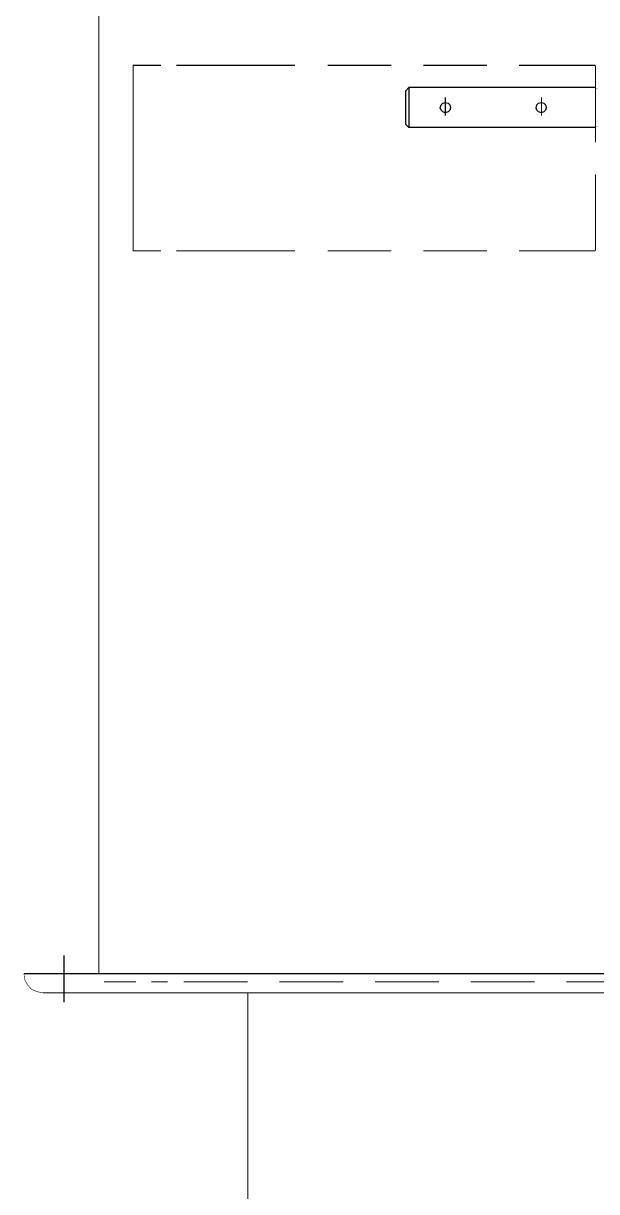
# Model space of a CAD drawing. Header units: millimetres. Extents: x -330573 to 5697, y 22061 to 198972.
# Drawn here: x -83652.8 to -83503, y 195670.7 to 195976.4 of the extents above; entities that cross this region are included whole.
import ezdxf

# ---------------------------------------------------------------- set-up
doc = ezdxf.new("R2010")
doc.units = ezdxf.units.MM
doc.layers.add('VL-AC-EA_TOILET', color=1, linetype='Continuous', lineweight=18)
doc.layers.add('VL-AC-EQUIPMENT', color=5, linetype='Continuous', lineweight=25)

msp = doc.modelspace()

# ---------------------------------------------------------------- linework, layer by layer
at = {"layer": 'VL-AC-EA_TOILET'}
msp.add_lwpolyline([(-83594.15, 195722.73), (-83594.15, 194586.86)], dxfattribs=at)
at = {"layer": 'VL-AC-EQUIPMENT', "color": 5}
for points, const_width in [([(-83633.12, 195727.73), (-83633.12, 195982.85)], 0.321), ([(-83616.86, 195965.42), (-83624.15, 195965.42), (-83624.15, 195916.9), (-83616.86, 195916.9)], 0.321), ([(-83581.81, 195965.42), (-83612.84, 195965.42)], 0.321), ([(-83556.64, 195965.42), (-83573.32, 195965.42)], 0.321), ([(-83531.63, 195965.42), (-83548.3, 195965.42)], 0.321), ([(-83503.28, 195965.42), (-83523.29, 195965.42)], 0.321), ([(-83503.28, 195936.91), (-83503.28, 195916.9)], 0.321), ([(-83581.81, 195916.9), (-83612.84, 195916.9)], 0.321), ([(-83556.64, 195916.9), (-83573.32, 195916.9)], 0.321), ([(-83531.63, 195916.9), (-83548.3, 195916.9)], 0.321), ([(-83503.28, 195916.9), (-83523.29, 195916.9)], 0.321), ([(-83642.22, 195732.58), (-83642.22, 195720.3)], 0.321), ([(-83652.68, 195727.73), (-83235.63, 195727.73)], 0.321), ([(-83647.68, 195722.73), (-83649.19, 195723.03), (-83650.71, 195723.64), (-83651.77, 195724.85), (-83652.53, 195726.21), (-83652.68, 195727.73)], 0.152), ([(-83631.76, 195725.61), (-83623.42, 195725.61)], 0.321), ([(-83615.08, 195725.61), (-83619.4, 195725.61)], 0.321), ([(-83610.91, 195725.61), (-83594.24, 195725.61)], 0.321), ([(-83585.9, 195725.61), (-83569.22, 195725.61)], 0.321), ([(-83560.89, 195725.61), (-83544.21, 195725.61)], 0.321), ([(-83535.87, 195725.61), (-83519.2, 195725.61)], 0.321), ([(-83510.86, 195725.61), (-83494.18, 195725.61)], 0.321), ([(-83647.68, 195722.73), (-83240.63, 195722.73)], 0.321)]:
    msp.add_lwpolyline(points, dxfattribs=dict(at, const_width=const_width))
at = {"layer": 'VL-AC-EQUIPMENT', "color": 7}
for points, const_width in [([(-83503.28, 195965.42), (-83503.28, 195945.25)], 0.321), ([(-83552.09, 195959.65), (-83503.28, 195959.65)], 0.321), ([(-83503.28, 195959.65), (-83503.28, 195949.19)], 0.321), ([(-83503.28, 195949.19), (-83503.28, 195959.65)], 0.321), ([(-83542.54, 195957.08), (-83542.54, 195952.23)], 0.321), ([(-83517.38, 195957.08), (-83517.38, 195952.23)], 0.321), ([(-83503.28, 195959.35), (-83502.67, 195959.35)], 0.0606), ([(-83552.09, 195949.19), (-83503.28, 195949.19)], 0.321), ([(-83503.28, 195949.5), (-83502.67, 195949.5)], 0.0606)]:
    msp.add_lwpolyline(points, dxfattribs=dict(at, const_width=const_width))
for points in [[(-83552.09, 195959.65), (-83552.09, 195949.19), (-83552.85, 195949.95), (-83552.85, 195958.74), (-83552.09, 195959.65), (-83552.09, 195959.65)], [(-83542.54, 195952.98), (-83543.15, 195953.29), (-83543.6, 195953.74), (-83543.91, 195954.35), (-83543.6, 195955.11), (-83543.15, 195955.56), (-83542.54, 195955.71), (-83541.79, 195955.56), (-83541.33, 195955.11), (-83541.18, 195954.35), (-83541.33, 195953.74), (-83541.79, 195953.29), (-83542.54, 195952.98), (-83542.54, 195952.98)], [(-83517.38, 195952.98), (-83518.14, 195953.29), (-83518.59, 195953.74), (-83518.74, 195954.35), (-83518.59, 195955.11), (-83518.14, 195955.56), (-83517.38, 195955.71), (-83516.77, 195955.56), (-83516.32, 195955.11), (-83516.16, 195954.35), (-83516.32, 195953.74), (-83516.77, 195953.29), (-83517.38, 195952.98), (-83517.38, 195952.98)]]:
    msp.add_lwpolyline(points, dxfattribs=at)

doc.saveas('drawing.dxf')
